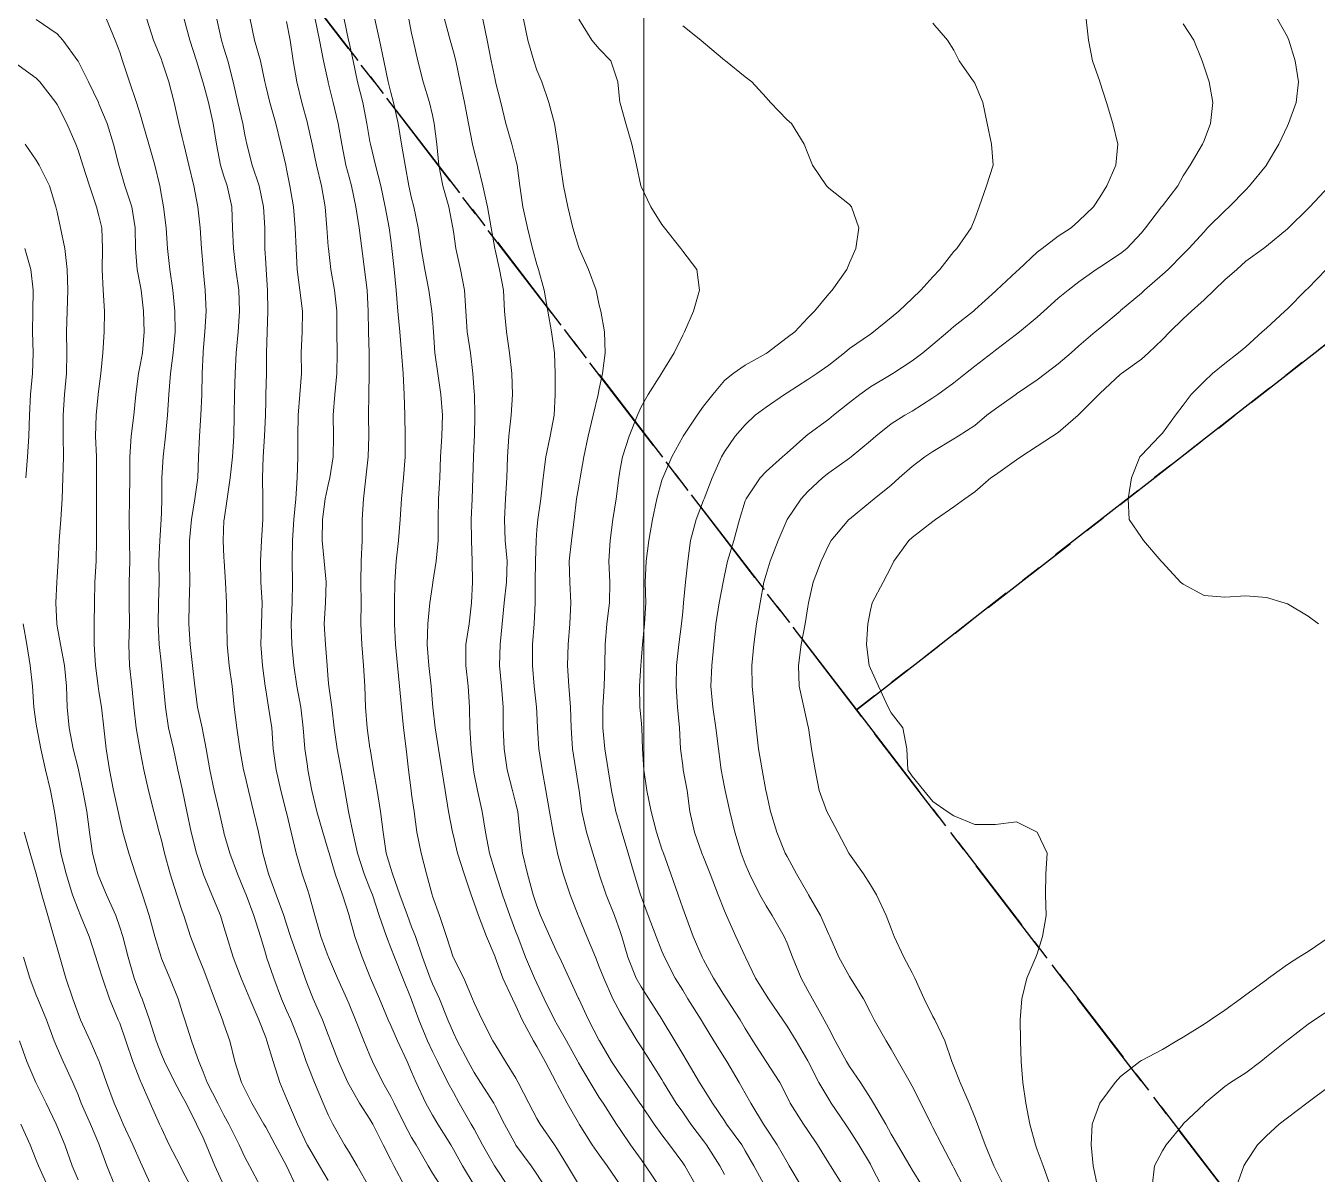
# Model space of a CAD drawing. Header units: centimetres. Extents: x 0 to 642158, y -847 to 649707.
# Drawn here: x 617152 to 617182.96, y 620331.05 to 620358.59 of the extents above; entities that cross this region are included whole.
import ezdxf

# ---------------------------------------------------------------- set-up
doc = ezdxf.new("R2010")
doc.units = ezdxf.units.CM
doc.header["$MEASUREMENT"] = 0
doc.linetypes.add('CENTERX2', pattern=[4, 2.5, -0.5, 0.5, -0.5])
doc.layers.add('MEV_grille', color=254, linetype='Continuous', lineweight=9)
doc.layers.add('WAL_topographie 0.5', color=253, linetype='Continuous', lineweight=20)
doc.layers.add('SPW_parcellaire cadastral', color=7, linetype='CENTERX2', lineweight=25, true_color=0xff0542)

# ---------------------------------------------------------------- blocks, each defined once
blk = doc.blocks.new('*U112')
at = {"layer": 'MEV_grille', "transparency": 33554687}
blk.add_lwpolyline([(0, 1825.476), (0, -1825.476)], dxfattribs=at)
blk = doc.blocks.new('*U113')
at = {"layer": 'MEV_grille', "color": 0, "linetype": 'ByBlock', "lineweight": -2, "transparency": 16777216}
blk.add_blockref('*U112', (1800, 0), dxfattribs=at)

msp = doc.modelspace()

# ---------------------------------------------------------------- linework, layer by layer
at = {"layer": 'SPW_parcellaire cadastral'}
for points in [[(617188.127, 620354.816), (617171.917, 620342.183), (617146.257, 620375.609), (617134.906, 620391.492), (617164.102, 620414.279), (617203.974, 620367.182), (617188.127, 620354.816)], [(617146.257, 620375.609), (617171.917, 620342.183), (617234.747, 620260.301), (617106.707, 620158.882), (617115.103, 620149.589), (617064.759, 620106.478), (617053.863, 620117.239), (616968.009, 620182.814), (616937.386, 620218.037), (616956.282, 620268.99), (616938.408, 620293.768), (616934.252, 620317.224), (616964.517, 620340.941), (617015.701, 620270.757), (617035.118, 620286.317), (617053.068, 620300.715), (617070.714, 620314.879), (617111.129, 620347.351), (617146.257, 620375.609)], [(617171.917, 620342.183), (617188.127, 620354.816), (617257.267, 620270.606), (617248.531, 620260.549), (617234.747, 620260.301), (617171.917, 620342.183)]]:
    msp.add_lwpolyline(points, dxfattribs=at)
at = {"layer": 'WAL_topographie 0.5'}
for points in [[(617152.25, 620358.742), (617152.75, 620358.402), (617152.885, 620358.25), (617153.246, 620357.75), (617153.25, 620357.743), (617153.503, 620357.25), (617153.738, 620356.75), (617153.75, 620356.724), (617153.946, 620356.25), (617154.101, 620355.75), (617154.226, 620355.25), (617154.25, 620355.168), (617154.374, 620354.75), (617154.538, 620354.25), (617154.62, 620353.75), (617154.625, 620353.25), (617154.671, 620352.75), (617154.75, 620352.336), (617154.766, 620352.25), (617154.823, 620351.75), (617154.838, 620351.25), (617154.794, 620350.75), (617154.75, 620350.494), (617154.702, 620350.25), (617154.634, 620349.75), (617154.588, 620349.25), (617154.526, 620348.75), (617154.495, 620348.25), (617154.494, 620347.75), (617154.485, 620347.25), (617154.48, 620346.75), (617154.488, 620346.25), (617154.489, 620345.75), (617154.479, 620345.25), (617154.479, 620344.75), (617154.481, 620344.25), (617154.465, 620343.75), (617154.483, 620343.25), (617154.544, 620342.75), (617154.591, 620342.25), (617154.641, 620341.75), (617154.734, 620341.25), (617154.75, 620341.164), (617154.83, 620340.75), (617154.94, 620340.25), (617155.067, 620339.75), (617155.195, 620339.25), (617155.25, 620339.056), (617155.326, 620338.75), (617155.461, 620338.25), (617155.619, 620337.75), (617155.75, 620337.359), (617155.789, 620337.25), (617155.948, 620336.75), (617156.135, 620336.25), (617156.25, 620335.978), (617156.34, 620335.75), (617156.522, 620335.25), (617156.713, 620334.75), (617156.75, 620334.644), (617156.889, 620334.25), (617157.013, 620333.75), (617157.172, 620333.25), (617157.25, 620333.089), (617157.42, 620332.75), (617157.708, 620332.25), (617157.75, 620332.179), (617157.979, 620331.75), (617158.248, 620331.25), (617158.25, 620331.246), (617158.484, 620330.75)], [(617153.934, 620358.75), (617154.144, 620358.25), (617154.25, 620357.958), (617154.318, 620357.75), (617154.484, 620357.25), (617154.656, 620356.75), (617154.75, 620356.446), (617154.805, 620356.25), (617154.947, 620355.75), (617155.09, 620355.25), (617155.208, 620354.75), (617155.25, 620354.525), (617155.301, 620354.25), (617155.361, 620353.75), (617155.393, 620353.25), (617155.451, 620352.75), (617155.525, 620352.25), (617155.575, 620351.75), (617155.578, 620351.25), (617155.531, 620350.75), (617155.466, 620350.25), (617155.424, 620349.75), (617155.395, 620349.25), (617155.347, 620348.75), (617155.293, 620348.25), (617155.261, 620347.75), (617155.256, 620347.25), (617155.25, 620346.917), (617155.247, 620346.75), (617155.209, 620346.25), (617155.187, 620345.75), (617155.195, 620345.25), (617155.182, 620344.75), (617155.168, 620344.25), (617155.197, 620343.75), (617155.25, 620343.258), (617155.251, 620343.25), (617155.299, 620342.75), (617155.344, 620342.25), (617155.423, 620341.75), (617155.536, 620341.25), (617155.645, 620340.75), (617155.75, 620340.293), (617155.759, 620340.25), (617155.862, 620339.75), (617155.962, 620339.25), (617156.09, 620338.75), (617156.25, 620338.259), (617156.253, 620338.25), (617156.46, 620337.75), (617156.664, 620337.25), (617156.75, 620336.981), (617156.82, 620336.75), (617156.974, 620336.25), (617157.162, 620335.75), (617157.25, 620335.543), (617157.371, 620335.25), (617157.582, 620334.75), (617157.75, 620334.326), (617157.779, 620334.25), (617157.928, 620333.75), (617158.09, 620333.25), (617158.25, 620332.861), (617158.293, 620332.75), (617158.511, 620332.25), (617158.748, 620331.75), (617158.75, 620331.746), (617159.037, 620331.25), (617159.25, 620330.899)], [(617154.899, 620358.75), (617155.062, 620358.25), (617155.25, 620357.782), (617155.263, 620357.75), (617155.43, 620357.25), (617155.558, 620356.75), (617155.668, 620356.25), (617155.75, 620355.912), (617155.786, 620355.75), (617155.908, 620355.25), (617156.028, 620354.75), (617156.126, 620354.25), (617156.176, 620353.75), (617156.212, 620353.25), (617156.25, 620352.788), (617156.253, 620352.75), (617156.298, 620352.25), (617156.324, 620351.75), (617156.294, 620351.25), (617156.25, 620350.783), (617156.247, 620350.75), (617156.227, 620350.25), (617156.218, 620349.75), (617156.194, 620349.25), (617156.16, 620348.75), (617156.14, 620348.25), (617156.122, 620347.75), (617156.055, 620347.25), (617155.974, 620346.75), (617155.927, 620346.25), (617155.925, 620345.75), (617155.933, 620345.25), (617155.917, 620344.75), (617155.907, 620344.25), (617155.937, 620343.75), (617155.996, 620343.25), (617156.053, 620342.75), (617156.116, 620342.25), (617156.223, 620341.75), (617156.25, 620341.623), (617156.326, 620341.25), (617156.409, 620340.75), (617156.517, 620340.25), (617156.633, 620339.75), (617156.746, 620339.25), (617156.75, 620339.236), (617156.893, 620338.75), (617157.073, 620338.25), (617157.25, 620337.823), (617157.278, 620337.75), (617157.466, 620337.25), (617157.625, 620336.75), (617157.75, 620336.328), (617157.773, 620336.25), (617157.942, 620335.75), (617158.13, 620335.25), (617158.25, 620334.975), (617158.351, 620334.75), (617158.55, 620334.25), (617158.721, 620333.75), (617158.75, 620333.672), (617158.918, 620333.25), (617159.126, 620332.75), (617159.25, 620332.468), (617159.359, 620332.25), (617159.643, 620331.75), (617159.75, 620331.573), (617159.94, 620331.25), (617160.227, 620330.75)], [(617155.796, 620358.75), (617155.935, 620358.25), (617156.093, 620357.75), (617156.242, 620357.25), (617156.25, 620357.224), (617156.376, 620356.75), (617156.491, 620356.25), (617156.568, 620355.75), (617156.666, 620355.25), (617156.75, 620354.985), (617156.83, 620354.75), (617156.939, 620354.25), (617156.955, 620353.75), (617156.979, 620353.25), (617157.037, 620352.75), (617157.103, 620352.25), (617157.126, 620351.75), (617157.091, 620351.25), (617157.044, 620350.75), (617157.017, 620350.25), (617157.003, 620349.75), (617156.998, 620349.25), (617156.99, 620348.75), (617156.952, 620348.25), (617156.895, 620347.75), (617156.826, 620347.25), (617156.751, 620346.75), (617156.75, 620346.726), (617156.729, 620346.25), (617156.75, 620345.85), (617156.755, 620345.75), (617156.788, 620345.25), (617156.812, 620344.75), (617156.82, 620344.25), (617156.827, 620343.75), (617156.878, 620343.25), (617156.943, 620342.75), (617156.995, 620342.25), (617157.061, 620341.75), (617157.131, 620341.25), (617157.221, 620340.75), (617157.25, 620340.625), (617157.334, 620340.25), (617157.457, 620339.75), (617157.576, 620339.25), (617157.68, 620338.75), (617157.75, 620338.485), (617157.814, 620338.25), (617158.004, 620337.75), (617158.182, 620337.25), (617158.25, 620337.041), (617158.344, 620336.75), (617158.521, 620336.25), (617158.694, 620335.75), (617158.75, 620335.598), (617158.889, 620335.25), (617159.115, 620334.75), (617159.25, 620334.387), (617159.301, 620334.25), (617159.493, 620333.75), (617159.721, 620333.25), (617159.75, 620333.192), (617159.999, 620332.75), (617160.25, 620332.365), (617160.317, 620332.25), (617160.563, 620331.75), (617160.75, 620331.391), (617160.822, 620331.25), (617161.089, 620330.75)], [(617156.576, 620358.75), (617156.694, 620358.25), (617156.75, 620358.054), (617156.843, 620357.75), (617156.968, 620357.25), (617157.084, 620356.75), (617157.202, 620356.25), (617157.25, 620355.98), (617157.297, 620355.75), (617157.426, 620355.25), (617157.591, 620354.75), (617157.698, 620354.25), (617157.727, 620353.75), (617157.729, 620353.25), (617157.75, 620352.895), (617157.758, 620352.75), (617157.794, 620352.25), (617157.802, 620351.75), (617157.785, 620351.25), (617157.773, 620350.75), (617157.766, 620350.25), (617157.754, 620349.75), (617157.75, 620349.596), (617157.742, 620349.25), (617157.723, 620348.75), (617157.693, 620348.25), (617157.672, 620347.75), (617157.678, 620347.25), (617157.681, 620346.75), (617157.647, 620346.25), (617157.622, 620345.75), (617157.636, 620345.25), (617157.662, 620344.75), (617157.647, 620344.25), (617157.63, 620343.75), (617157.672, 620343.25), (617157.737, 620342.75), (617157.75, 620342.669), (617157.82, 620342.25), (617157.894, 620341.75), (617157.932, 620341.25), (617158.001, 620340.75), (617158.113, 620340.25), (617158.244, 620339.75), (617158.25, 620339.726), (617158.364, 620339.25), (617158.483, 620338.75), (617158.628, 620338.25), (617158.75, 620337.876), (617158.789, 620337.75), (617158.93, 620337.25), (617159.074, 620336.75), (617159.25, 620336.268), (617159.257, 620336.25), (617159.474, 620335.75), (617159.696, 620335.25), (617159.75, 620335.123), (617159.903, 620334.75), (617160.103, 620334.25), (617160.25, 620333.897), (617160.315, 620333.75), (617160.559, 620333.25), (617160.75, 620332.91), (617160.828, 620332.75), (617161.082, 620332.25), (617161.25, 620331.929), (617161.356, 620331.75), (617161.642, 620331.25), (617161.75, 620331.074), (617161.956, 620330.75)], [(617157.379, 620358.75), (617157.485, 620358.25), (617157.622, 620357.75), (617157.726, 620357.25), (617157.75, 620357.151), (617157.848, 620356.75), (617157.994, 620356.25), (617158.116, 620355.75), (617158.23, 620355.25), (617158.25, 620355.155), (617158.332, 620354.75), (617158.413, 620354.25), (617158.458, 620353.75), (617158.477, 620353.25), (617158.504, 620352.75), (617158.569, 620352.25), (617158.632, 620351.75), (617158.622, 620351.25), (617158.602, 620350.75), (617158.605, 620350.25), (617158.569, 620349.75), (617158.526, 620349.25), (617158.52, 620348.75), (617158.522, 620348.25), (617158.507, 620347.75), (617158.474, 620347.25), (617158.428, 620346.75), (617158.393, 620346.25), (617158.383, 620345.75), (617158.394, 620345.25), (617158.388, 620344.75), (617158.362, 620344.25), (617158.374, 620343.75), (617158.426, 620343.25), (617158.495, 620342.75), (617158.589, 620342.25), (617158.647, 620341.75), (617158.688, 620341.25), (617158.75, 620340.833), (617158.763, 620340.75), (617158.859, 620340.25), (617158.977, 620339.75), (617159.118, 620339.25), (617159.25, 620338.817), (617159.269, 620338.75), (617159.416, 620338.25), (617159.592, 620337.75), (617159.749, 620337.25), (617159.75, 620337.246), (617159.89, 620336.75), (617160.067, 620336.25), (617160.25, 620335.786), (617160.264, 620335.75), (617160.479, 620335.25), (617160.69, 620334.75), (617160.75, 620334.617), (617160.907, 620334.25), (617161.139, 620333.75), (617161.25, 620333.505), (617161.362, 620333.25), (617161.592, 620332.75), (617161.75, 620332.467), (617161.877, 620332.25), (617162.186, 620331.75), (617162.25, 620331.64), (617162.466, 620331.25), (617162.75, 620330.788)], [(617158.934, 620358.75), (617159.042, 620358.25), (617159.138, 620357.75), (617159.245, 620357.25), (617159.25, 620357.231), (617159.365, 620356.75), (617159.485, 620356.25), (617159.572, 620355.75), (617159.675, 620355.25), (617159.75, 620354.961), (617159.806, 620354.75), (617159.91, 620354.25), (617159.989, 620353.75), (617160.054, 620353.25), (617160.121, 620352.75), (617160.181, 620352.25), (617160.207, 620351.75), (617160.219, 620351.25), (617160.228, 620350.75), (617160.231, 620350.25), (617160.22, 620349.75), (617160.213, 620349.25), (617160.226, 620348.75), (617160.207, 620348.25), (617160.153, 620347.75), (617160.096, 620347.25), (617160.066, 620346.75), (617160.061, 620346.25), (617160.042, 620345.75), (617160.032, 620345.25), (617160.036, 620344.75), (617160.035, 620344.25), (617160.054, 620343.75), (617160.093, 620343.25), (617160.127, 620342.75), (617160.147, 620342.25), (617160.181, 620341.75), (617160.25, 620341.265), (617160.252, 620341.25), (617160.338, 620340.75), (617160.421, 620340.25), (617160.505, 620339.75), (617160.564, 620339.25), (617160.642, 620338.75), (617160.75, 620338.381), (617160.792, 620338.25), (617160.968, 620337.75), (617161.147, 620337.25), (617161.25, 620336.982), (617161.343, 620336.75), (617161.512, 620336.25), (617161.696, 620335.75), (617161.75, 620335.613), (617161.914, 620335.25), (617162.114, 620334.75), (617162.25, 620334.44), (617162.342, 620334.25), (617162.606, 620333.75), (617162.75, 620333.491), (617162.902, 620333.25), (617163.217, 620332.75), (617163.25, 620332.689), (617163.473, 620332.25), (617163.746, 620331.75), (617163.75, 620331.744), (617164.112, 620331.25), (617164.25, 620331.049), (617164.44, 620330.75)], [(617159.629, 620358.75), (617159.737, 620358.25), (617159.75, 620358.19), (617159.848, 620357.75), (617159.953, 620357.25), (617160.078, 620356.75), (617160.179, 620356.25), (617160.25, 620355.821), (617160.262, 620355.75), (617160.386, 620355.25), (617160.51, 620354.75), (617160.617, 620354.25), (617160.712, 620353.75), (617160.75, 620353.461), (617160.777, 620353.25), (617160.833, 620352.75), (617160.88, 620352.25), (617160.922, 620351.75), (617160.969, 620351.25), (617161.006, 620350.75), (617161.045, 620350.25), (617161.072, 620349.75), (617161.084, 620349.25), (617161.096, 620348.75), (617161.094, 620348.25), (617161.055, 620347.75), (617161.005, 620347.25), (617160.978, 620346.75), (617160.937, 620346.25), (617160.88, 620345.75), (617160.847, 620345.25), (617160.835, 620344.75), (617160.835, 620344.25), (617160.862, 620343.75), (617160.911, 620343.25), (617160.958, 620342.75), (617161.003, 620342.25), (617161.056, 620341.75), (617161.117, 620341.25), (617161.171, 620340.75), (617161.237, 620340.25), (617161.25, 620340.16), (617161.308, 620339.75), (617161.371, 620339.25), (617161.476, 620338.75), (617161.608, 620338.25), (617161.739, 620337.75), (617161.75, 620337.717), (617161.921, 620337.25), (617162.087, 620336.75), (617162.245, 620336.25), (617162.25, 620336.238), (617162.501, 620335.75), (617162.712, 620335.25), (617162.75, 620335.155), (617162.938, 620334.75), (617163.2, 620334.25), (617163.25, 620334.16), (617163.5, 620333.75), (617163.75, 620333.348), (617163.805, 620333.25), (617164.056, 620332.75), (617164.25, 620332.382), (617164.329, 620332.25), (617164.679, 620331.75), (617164.75, 620331.64), (617164.989, 620331.25), (617165.25, 620330.812)], [(617160.367, 620358.75), (617160.48, 620358.25), (617160.58, 620357.75), (617160.684, 620357.25), (617160.75, 620356.991), (617160.817, 620356.75), (617160.923, 620356.25), (617161.009, 620355.75), (617161.098, 620355.25), (617161.184, 620354.75), (617161.25, 620354.457), (617161.304, 620354.25), (617161.41, 620353.75), (617161.481, 620353.25), (617161.568, 620352.75), (617161.663, 620352.25), (617161.736, 620351.75), (617161.75, 620351.574), (617161.773, 620351.25), (617161.808, 620350.75), (617161.876, 620350.25), (617161.953, 620349.75), (617161.99, 620349.25), (617161.973, 620348.75), (617161.945, 620348.25), (617161.923, 620347.75), (617161.895, 620347.25), (617161.887, 620346.75), (617161.885, 620346.25), (617161.84, 620345.75), (617161.761, 620345.25), (617161.75, 620345.175), (617161.689, 620344.75), (617161.64, 620344.25), (617161.623, 620343.75), (617161.658, 620343.25), (617161.715, 620342.75), (617161.75, 620342.339), (617161.759, 620342.25), (617161.814, 620341.75), (617161.893, 620341.25), (617161.977, 620340.75), (617162.052, 620340.25), (617162.134, 620339.75), (617162.229, 620339.25), (617162.25, 620339.165), (617162.348, 620338.75), (617162.508, 620338.25), (617162.68, 620337.75), (617162.75, 620337.552), (617162.849, 620337.25), (617163.046, 620336.75), (617163.25, 620336.259), (617163.253, 620336.25), (617163.437, 620335.75), (617163.67, 620335.25), (617163.75, 620335.088), (617163.897, 620334.75), (617164.169, 620334.25), (617164.25, 620334.112), (617164.448, 620333.75), (617164.717, 620333.25), (617164.75, 620333.187), (617164.977, 620332.75), (617165.25, 620332.277), (617165.265, 620332.25), (617165.581, 620331.75), (617165.75, 620331.511), (617165.94, 620331.25), (617166.25, 620330.795)], [(617161.183, 620358.75), (617161.25, 620358.417), (617161.285, 620358.25), (617161.397, 620357.75), (617161.528, 620357.25), (617161.681, 620356.75), (617161.75, 620356.451), (617161.792, 620356.25), (617161.853, 620355.75), (617161.901, 620355.25), (617162.001, 620354.75), (617162.142, 620354.25), (617162.237, 620353.75), (617162.25, 620353.656), (617162.31, 620353.25), (617162.421, 620352.75), (617162.519, 620352.25), (617162.546, 620351.75), (617162.581, 620351.25), (617162.657, 620350.75), (617162.719, 620350.25), (617162.75, 620349.811), (617162.754, 620349.75), (617162.768, 620349.25), (617162.756, 620348.75), (617162.75, 620348.643), (617162.729, 620348.25), (617162.714, 620347.75), (617162.699, 620347.25), (617162.677, 620346.75), (617162.681, 620346.25), (617162.703, 620345.75), (617162.707, 620345.25), (617162.685, 620344.75), (617162.628, 620344.25), (617162.552, 620343.75), (617162.548, 620343.25), (617162.605, 620342.75), (617162.638, 620342.25), (617162.648, 620341.75), (617162.673, 620341.25), (617162.73, 620340.75), (617162.75, 620340.644), (617162.831, 620340.25), (617162.94, 620339.75), (617163.022, 620339.25), (617163.12, 620338.75), (617163.25, 620338.303), (617163.266, 620338.25), (617163.432, 620337.75), (617163.606, 620337.25), (617163.75, 620336.859), (617163.792, 620336.75), (617163.981, 620336.25), (617164.195, 620335.75), (617164.25, 620335.626), (617164.429, 620335.25), (617164.677, 620334.75), (617164.75, 620334.621), (617164.959, 620334.25), (617165.234, 620333.75), (617165.25, 620333.722), (617165.529, 620333.25), (617165.75, 620332.885), (617165.842, 620332.75), (617166.162, 620332.25), (617166.25, 620332.119), (617166.501, 620331.75), (617166.75, 620331.4), (617166.86, 620331.25), (617167.189, 620330.75)], [(617162.04, 620358.75), (617162.173, 620358.25), (617162.25, 620357.971), (617162.307, 620357.75), (617162.413, 620357.25), (617162.515, 620356.75), (617162.61, 620356.25), (617162.709, 620355.75), (617162.75, 620355.582), (617162.834, 620355.25), (617162.957, 620354.75), (617163.065, 620354.25), (617163.159, 620353.75), (617163.243, 620353.25), (617163.25, 620353.218), (617163.354, 620352.75), (617163.452, 620352.25), (617163.479, 620351.75), (617163.525, 620351.25), (617163.599, 620350.75), (617163.651, 620350.25), (617163.671, 620349.75), (617163.64, 620349.25), (617163.579, 620348.75), (617163.545, 620348.25), (617163.529, 620347.75), (617163.503, 620347.25), (617163.475, 620346.75), (617163.494, 620346.25), (617163.54, 620345.75), (617163.524, 620345.25), (617163.465, 620344.75), (617163.417, 620344.25), (617163.373, 620343.75), (617163.36, 620343.25), (617163.408, 620342.75), (617163.442, 620342.25), (617163.444, 620341.75), (617163.47, 620341.25), (617163.541, 620340.75), (617163.67, 620340.25), (617163.75, 620339.933), (617163.792, 620339.75), (617163.84, 620339.25), (617163.906, 620338.75), (617164.028, 620338.25), (617164.167, 620337.75), (617164.25, 620337.486), (617164.338, 620337.25), (617164.562, 620336.75), (617164.75, 620336.342), (617164.792, 620336.25), (617165.03, 620335.75), (617165.25, 620335.262), (617165.255, 620335.25), (617165.494, 620334.75), (617165.75, 620334.256), (617165.753, 620334.25), (617166.041, 620333.75), (617166.25, 620333.438), (617166.383, 620333.25), (617166.724, 620332.75), (617166.75, 620332.711), (617167.062, 620332.25), (617167.25, 620331.995), (617167.435, 620331.75), (617167.75, 620331.319), (617167.797, 620331.25), (617168.083, 620330.75)], [(617162.956, 620358.75), (617163.057, 620358.25), (617163.153, 620357.75), (617163.25, 620357.302), (617163.264, 620357.25), (617163.387, 620356.75), (617163.51, 620356.25), (617163.655, 620355.75), (617163.75, 620355.37), (617163.781, 620355.25), (617163.843, 620354.75), (617163.916, 620354.25), (617164.028, 620353.75), (617164.144, 620353.25), (617164.25, 620352.87), (617164.288, 620352.75), (617164.424, 620352.25), (617164.513, 620351.75), (617164.605, 620351.25), (617164.673, 620350.75), (617164.688, 620350.25), (617164.694, 620349.75), (617164.67, 620349.25), (617164.575, 620348.75), (617164.471, 620348.25), (617164.406, 620347.75), (617164.344, 620347.25), (617164.272, 620346.75), (617164.25, 620346.5), (617164.232, 620346.25), (617164.222, 620345.75), (617164.214, 620345.25), (617164.21, 620344.75), (617164.186, 620344.25), (617164.15, 620343.75), (617164.145, 620343.25), (617164.188, 620342.75), (617164.243, 620342.25), (617164.25, 620342.11), (617164.269, 620341.75), (617164.302, 620341.25), (617164.376, 620340.75), (617164.465, 620340.25), (617164.554, 620339.75), (617164.646, 620339.25), (617164.747, 620338.75), (617164.75, 620338.738), (617164.885, 620338.25), (617165.048, 620337.75), (617165.244, 620337.25), (617165.25, 620337.238), (617165.454, 620336.75), (617165.655, 620336.25), (617165.75, 620336.024), (617165.857, 620335.75), (617166.077, 620335.25), (617166.25, 620334.923), (617166.352, 620334.75), (617166.654, 620334.25), (617166.75, 620334.103), (617166.98, 620333.75), (617167.25, 620333.322), (617167.292, 620333.25), (617167.594, 620332.75), (617167.75, 620332.532), (617167.948, 620332.25), (617168.25, 620331.847), (617168.322, 620331.75), (617168.639, 620331.25), (617168.75, 620331.04)], [(617163.931, 620358.75), (617164.033, 620358.25), (617164.178, 620357.75), (617164.25, 620357.532), (617164.372, 620357.25), (617164.542, 620356.75), (617164.673, 620356.25), (617164.75, 620355.791), (617164.757, 620355.75), (617164.818, 620355.25), (617164.894, 620354.75), (617164.995, 620354.25), (617165.115, 620353.75), (617165.25, 620353.3), (617165.269, 620353.25), (617165.493, 620352.75), (617165.672, 620352.25), (617165.75, 620351.893), (617165.784, 620351.75), (617165.873, 620351.25), (617165.89, 620350.75), (617165.829, 620350.25), (617165.75, 620349.885), (617165.723, 620349.75), (617165.602, 620349.25), (617165.481, 620348.75), (617165.381, 620348.25), (617165.293, 620347.75), (617165.25, 620347.51), (617165.206, 620347.25), (617165.148, 620346.75), (617165.081, 620346.25), (617165.027, 620345.75), (617165.041, 620345.25), (617165.066, 620344.75), (617165.04, 620344.25), (617164.999, 620343.75), (617164.988, 620343.25), (617165.018, 620342.75), (617165.055, 620342.25), (617165.074, 620341.75), (617165.106, 620341.25), (617165.186, 620340.75), (617165.25, 620340.34), (617165.263, 620340.25), (617165.331, 620339.75), (617165.441, 620339.25), (617165.597, 620338.75), (617165.749, 620338.25), (617165.75, 620338.247), (617165.911, 620337.75), (617166.117, 620337.25), (617166.25, 620336.87), (617166.289, 620336.75), (617166.435, 620336.25), (617166.634, 620335.75), (617166.75, 620335.54), (617166.936, 620335.25), (617167.25, 620334.765), (617167.259, 620334.75), (617167.557, 620334.25), (617167.75, 620333.923), (617167.855, 620333.75), (617168.152, 620333.25), (617168.25, 620333.093), (617168.464, 620332.75), (617168.75, 620332.328), (617168.803, 620332.25), (617169.169, 620331.75), (617169.25, 620331.612), (617169.456, 620331.25), (617169.729, 620330.75)], [(617165.256, 620358.75), (617165.567, 620358.25), (617165.75, 620358.036), (617166.025, 620357.75), (617166.197, 620357.25), (617166.245, 620356.75), (617166.25, 620356.733), (617166.386, 620356.25), (617166.533, 620355.75), (617166.642, 620355.25), (617166.747, 620354.75), (617166.75, 620354.74), (617166.982, 620354.25), (617167.25, 620353.829), (617167.309, 620353.75), (617167.703, 620353.25), (617167.75, 620353.188), (617168.087, 620352.75), (617168.151, 620352.25), (617168.008, 620351.75), (617167.791, 620351.25), (617167.75, 620351.174), (617167.544, 620350.75), (617167.25, 620350.269), (617167.239, 620350.25), (617166.923, 620349.75), (617166.75, 620349.453), (617166.664, 620349.25), (617166.469, 620348.75), (617166.303, 620348.25), (617166.25, 620347.955), (617166.219, 620347.75), (617166.157, 620347.25), (617166.077, 620346.75), (617166.006, 620346.25), (617165.979, 620345.75), (617166.003, 620345.25), (617165.991, 620344.75), (617165.926, 620344.25), (617165.886, 620343.75), (617165.884, 620343.25), (617165.866, 620342.75), (617165.834, 620342.25), (617165.833, 620341.75), (617165.882, 620341.25), (617165.96, 620340.75), (617166.044, 620340.25), (617166.148, 620339.75), (617166.25, 620339.397), (617166.292, 620339.25), (617166.442, 620338.75), (617166.583, 620338.25), (617166.735, 620337.75), (617166.75, 620337.71), (617166.925, 620337.25), (617167.116, 620336.75), (617167.25, 620336.396), (617167.311, 620336.25), (617167.568, 620335.75), (617167.75, 620335.458), (617167.873, 620335.25), (617168.189, 620334.75), (617168.25, 620334.651), (617168.499, 620334.25), (617168.75, 620333.842), (617168.804, 620333.75), (617169.104, 620333.25), (617169.25, 620332.991), (617169.383, 620332.75), (617169.688, 620332.25), (617169.75, 620332.154), (617170.011, 620331.75), (617170.25, 620331.335), (617170.301, 620331.25), (617170.599, 620330.75)], [(617177.425, 620358.75), (617177.48, 620358.25), (617177.573, 620357.75), (617177.75, 620357.26), (617177.753, 620357.25), (617177.907, 620356.75), (617178.061, 620356.25), (617178.183, 620355.75), (617178.132, 620355.25), (617177.922, 620354.75), (617177.75, 620354.48), (617177.601, 620354.25), (617177.25, 620353.918), (617177.063, 620353.75), (617176.75, 620353.544), (617176.367, 620353.25), (617176.25, 620353.159), (617175.807, 620352.75), (617175.75, 620352.698), (617175.273, 620352.25), (617175.25, 620352.229), (617174.75, 620351.778), (617174.72, 620351.75), (617174.25, 620351.379), (617174.104, 620351.25), (617173.75, 620350.945), (617173.508, 620350.75), (617173.25, 620350.557), (617172.785, 620350.25), (617172.75, 620350.228), (617172.25, 620349.932), (617171.994, 620349.75), (617171.75, 620349.561), (617171.366, 620349.25), (617171.25, 620349.155), (617170.75, 620348.791), (617170.698, 620348.75), (617170.25, 620348.353), (617170.14, 620348.25), (617169.75, 620347.903), (617169.606, 620347.75), (617169.269, 620347.25), (617169.25, 620347.198), (617169.108, 620346.75), (617168.974, 620346.25), (617168.827, 620345.75), (617168.75, 620345.411), (617168.717, 620345.25), (617168.627, 620344.75), (617168.544, 620344.25), (617168.494, 620343.75), (617168.451, 620343.25), (617168.423, 620342.75), (617168.469, 620342.25), (617168.545, 620341.75), (617168.604, 620341.25), (617168.674, 620340.75), (617168.75, 620340.332), (617168.766, 620340.25), (617168.876, 620339.75), (617168.998, 620339.25), (617169.15, 620338.75), (617169.25, 620338.492), (617169.354, 620338.25), (617169.599, 620337.75), (617169.75, 620337.486), (617169.896, 620337.25), (617170.182, 620336.75), (617170.25, 620336.589), (617170.384, 620336.25), (617170.589, 620335.75), (617170.75, 620335.453), (617170.859, 620335.25), (617171.141, 620334.75), (617171.25, 620334.543), (617171.408, 620334.25), (617171.676, 620333.75), (617171.75, 620333.629), (617172.011, 620333.25), (617172.25, 620332.874), (617172.327, 620332.75), (617172.616, 620332.25), (617172.75, 620332.011), (617172.899, 620331.75), (617173.195, 620331.25), (617173.25, 620331.154), (617173.501, 620330.75)], [(617182.011, 620358.75), (617182.25, 620358.325), (617182.281, 620358.25), (617182.438, 620357.75), (617182.518, 620357.25), (617182.462, 620356.75), (617182.275, 620356.25), (617182.25, 620356.191), (617182.045, 620355.75), (617181.75, 620355.254), (617181.748, 620355.25), (617181.341, 620354.75), (617181.25, 620354.66), (617180.85, 620354.25), (617180.75, 620354.158), (617180.336, 620353.75), (617180.25, 620353.651), (617179.884, 620353.25), (617179.75, 620353.117), (617179.387, 620352.75), (617179.25, 620352.631), (617178.826, 620352.25), (617178.75, 620352.182), (617178.25, 620351.761), (617178.237, 620351.75), (617177.75, 620351.34), (617177.641, 620351.25), (617177.25, 620350.915), (617177.066, 620350.75), (617176.75, 620350.482), (617176.45, 620350.25), (617176.25, 620350.099), (617175.75, 620349.761), (617175.735, 620349.75), (617175.25, 620349.409), (617175.044, 620349.25), (617174.75, 620349.009), (617174.355, 620348.75), (617174.25, 620348.687), (617173.75, 620348.38), (617173.557, 620348.25), (617173.25, 620348.018), (617172.942, 620347.75), (617172.75, 620347.575), (617172.342, 620347.25), (617172.25, 620347.176), (617171.75, 620346.762), (617171.736, 620346.75), (617171.31, 620346.25), (617171.25, 620346.147), (617171.069, 620345.75), (617170.881, 620345.25), (617170.766, 620344.75), (617170.75, 620344.653), (617170.684, 620344.25), (617170.591, 620343.75), (617170.526, 620343.25), (617170.538, 620342.75), (617170.652, 620342.25), (617170.75, 620341.812), (617170.766, 620341.75), (617170.841, 620341.25), (617170.925, 620340.75), (617171.023, 620340.25), (617171.207, 620339.75), (617171.25, 620339.659), (617171.47, 620339.25), (617171.736, 620338.75), (617171.75, 620338.727), (617172.086, 620338.25), (617172.25, 620337.985), (617172.396, 620337.75), (617172.631, 620337.25), (617172.75, 620336.939), (617172.821, 620336.75), (617173.051, 620336.25), (617173.25, 620335.879), (617173.312, 620335.75), (617173.542, 620335.25), (617173.75, 620334.833), (617173.794, 620334.75), (617174.036, 620334.25), (617174.204, 620333.75), (617174.25, 620333.631), (617174.4, 620333.25), (617174.617, 620332.75), (617174.75, 620332.415), (617174.816, 620332.25), (617175.005, 620331.75), (617175.209, 620331.25), (617175.25, 620331.169), (617175.458, 620330.75)], [(617158.25, 620358.693), (617158.335, 620358.25), (617158.405, 620357.75), (617158.493, 620357.25), (617158.615, 620356.75), (617158.75, 620356.257), (617158.752, 620356.25), (617158.866, 620355.75), (617158.97, 620355.25), (617159.088, 620354.75), (617159.173, 620354.25), (617159.216, 620353.75), (617159.25, 620353.301), (617159.254, 620353.25), (617159.313, 620352.75), (617159.399, 620352.25), (617159.453, 620351.75), (617159.457, 620351.25), (617159.463, 620350.75), (617159.456, 620350.25), (617159.407, 620349.75), (617159.37, 620349.25), (617159.372, 620348.75), (617159.366, 620348.25), (617159.291, 620347.75), (617159.25, 620347.586), (617159.179, 620347.25), (617159.109, 620346.75), (617159.102, 620346.25), (617159.153, 620345.75), (617159.202, 620345.25), (617159.185, 620344.75), (617159.155, 620344.25), (617159.185, 620343.75), (617159.222, 620343.25), (617159.25, 620342.909), (617159.264, 620342.75), (617159.335, 620342.25), (617159.392, 620341.75), (617159.464, 620341.25), (617159.558, 620340.75), (617159.644, 620340.25), (617159.732, 620339.75), (617159.75, 620339.671), (617159.84, 620339.25), (617159.953, 620338.75), (617160.11, 620338.25), (617160.25, 620337.899), (617160.308, 620337.75), (617160.473, 620337.25), (617160.645, 620336.75), (617160.75, 620336.48), (617160.836, 620336.25), (617161.035, 620335.75), (617161.242, 620335.25), (617161.25, 620335.229), (617161.423, 620334.75), (617161.629, 620334.25), (617161.75, 620333.993), (617161.868, 620333.75), (617162.121, 620333.25), (617162.25, 620333.004), (617162.391, 620332.75), (617162.679, 620332.25), (617162.75, 620332.124), (617162.949, 620331.75), (617163.234, 620331.25), (617163.25, 620331.224), (617163.565, 620330.75)], [(617167.75, 620358.595), (617168.182, 620358.25), (617168.25, 620358.194), (617168.75, 620357.771), (617168.777, 620357.75), (617169.25, 620357.371), (617169.403, 620357.25), (617169.75, 620356.871), (617169.851, 620356.75), (617170.25, 620356.336), (617170.357, 620356.25), (617170.661, 620355.75), (617170.75, 620355.526), (617170.862, 620355.25), (617171.198, 620354.75), (617171.25, 620354.694), (617171.75, 620354.306), (617171.794, 620354.25), (617171.976, 620353.75), (617171.897, 620353.25), (617171.75, 620352.905), (617171.684, 620352.75), (617171.333, 620352.25), (617171.25, 620352.163), (617170.913, 620351.75), (617170.75, 620351.584), (617170.434, 620351.25), (617170.25, 620351.117), (617169.776, 620350.75), (617169.75, 620350.734), (617169.25, 620350.454), (617168.963, 620350.25), (617168.75, 620350.083), (617168.469, 620349.75), (617168.25, 620349.467), (617168.092, 620349.25), (617167.759, 620348.75), (617167.75, 620348.732), (617167.487, 620348.25), (617167.269, 620347.75), (617167.25, 620347.693), (617167.132, 620347.25), (617167.025, 620346.75), (617166.937, 620346.25), (617166.874, 620345.75), (617166.853, 620345.25), (617166.864, 620344.75), (617166.836, 620344.25), (617166.783, 620343.75), (617166.75, 620343.342), (617166.743, 620343.25), (617166.711, 620342.75), (617166.722, 620342.25), (617166.75, 620341.937), (617166.767, 620341.75), (617166.786, 620341.25), (617166.819, 620340.75), (617166.892, 620340.25), (617166.993, 620339.75), (617167.119, 620339.25), (617167.25, 620338.846), (617167.285, 620338.75), (617167.468, 620338.25), (617167.638, 620337.75), (617167.75, 620337.432), (617167.813, 620337.25), (617168.001, 620336.75), (617168.217, 620336.25), (617168.25, 620336.187), (617168.485, 620335.75), (617168.75, 620335.327), (617168.8, 620335.25), (617169.13, 620334.75), (617169.25, 620334.542), (617169.432, 620334.25), (617169.75, 620333.752), (617169.751, 620333.75), (617170.075, 620333.25), (617170.25, 620332.905), (617170.327, 620332.75), (617170.644, 620332.25), (617170.75, 620332.092), (617170.983, 620331.75), (617171.25, 620331.314), (617171.29, 620331.25), (617171.604, 620330.75)], [(617173.75, 620358.659), (617174.102, 620358.25), (617174.25, 620358.006), (617174.382, 620357.75), (617174.731, 620357.25), (617174.75, 620357.216), (617174.947, 620356.75), (617175.052, 620356.25), (617175.152, 620355.75), (617175.192, 620355.25), (617175.037, 620354.75), (617174.861, 620354.25), (617174.75, 620353.962), (617174.667, 620353.75), (617174.32, 620353.25), (617174.25, 620353.176), (617173.912, 620352.75), (617173.75, 620352.572), (617173.461, 620352.25), (617173.25, 620352.051), (617172.932, 620351.75), (617172.75, 620351.594), (617172.323, 620351.25), (617172.25, 620351.199), (617171.75, 620350.85), (617171.627, 620350.75), (617171.25, 620350.45), (617170.962, 620350.25), (617170.75, 620350.106), (617170.25, 620349.791), (617170.187, 620349.75), (617169.75, 620349.446), (617169.49, 620349.25), (617169.25, 620349.025), (617169.011, 620348.75), (617168.75, 620348.377), (617168.68, 620348.25), (617168.455, 620347.75), (617168.263, 620347.25), (617168.25, 620347.214), (617168.069, 620346.75), (617167.937, 620346.25), (617167.871, 620345.75), (617167.816, 620345.25), (617167.77, 620344.75), (617167.75, 620344.534), (617167.722, 620344.25), (617167.653, 620343.75), (617167.604, 620343.25), (617167.593, 620342.75), (617167.627, 620342.25), (617167.67, 620341.75), (617167.696, 620341.25), (617167.75, 620340.853), (617167.764, 620340.75), (617167.853, 620340.25), (617167.92, 620339.75), (617168.029, 620339.25), (617168.211, 620338.75), (617168.25, 620338.655), (617168.408, 620338.25), (617168.603, 620337.75), (617168.75, 620337.362), (617168.799, 620337.25), (617169.025, 620336.75), (617169.25, 620336.266), (617169.257, 620336.25), (617169.498, 620335.75), (617169.75, 620335.341), (617169.806, 620335.25), (617170.148, 620334.75), (617170.25, 620334.599), (617170.467, 620334.25), (617170.75, 620333.769), (617170.76, 620333.75), (617171.011, 620333.25), (617171.25, 620332.846), (617171.313, 620332.75), (617171.65, 620332.25), (617171.75, 620332.103), (617171.976, 620331.75), (617172.25, 620331.289), (617172.272, 620331.25), (617172.521, 620330.75)], [(617179.75, 620358.643), (617180.003, 620358.25), (617180.206, 620357.75), (617180.25, 620357.607), (617180.369, 620357.25), (617180.459, 620356.75), (617180.408, 620356.25), (617180.25, 620355.841), (617180.216, 620355.75), (617179.917, 620355.25), (617179.75, 620354.991), (617179.618, 620354.75), (617179.25, 620354.274), (617179.232, 620354.25), (617178.843, 620353.75), (617178.75, 620353.628), (617178.395, 620353.25), (617178.25, 620353.13), (617177.75, 620352.807), (617177.666, 620352.75), (617177.25, 620352.45), (617176.99, 620352.25), (617176.75, 620352.057), (617176.412, 620351.75), (617176.25, 620351.601), (617175.821, 620351.25), (617175.75, 620351.195), (617175.25, 620350.81), (617175.17, 620350.75), (617174.75, 620350.427), (617174.534, 620350.25), (617174.25, 620350.028), (617173.869, 620349.75), (617173.75, 620349.67), (617173.25, 620349.353), (617173.072, 620349.25), (617172.75, 620349.044), (617172.377, 620348.75), (617172.25, 620348.638), (617171.791, 620348.25), (617171.75, 620348.219), (617171.25, 620347.872), (617171.102, 620347.75), (617170.75, 620347.419), (617170.592, 620347.25), (617170.252, 620346.75), (617170.25, 620346.747), (617170.038, 620346.25), (617169.85, 620345.75), (617169.75, 620345.433), (617169.697, 620345.25), (617169.603, 620344.75), (617169.52, 620344.25), (617169.451, 620343.75), (617169.41, 620343.25), (617169.411, 620342.75), (617169.461, 620342.25), (617169.508, 620341.75), (617169.564, 620341.25), (617169.654, 620340.75), (617169.745, 620340.25), (617169.75, 620340.225), (617169.858, 620339.75), (617170.008, 620339.25), (617170.21, 620338.75), (617170.25, 620338.667), (617170.479, 620338.25), (617170.75, 620337.78), (617170.768, 620337.75), (617171.056, 620337.25), (617171.25, 620336.8), (617171.274, 620336.75), (617171.496, 620336.25), (617171.75, 620335.786), (617171.773, 620335.75), (617172.086, 620335.25), (617172.25, 620334.925), (617172.344, 620334.75), (617172.626, 620334.25), (617172.75, 620334.044), (617172.917, 620333.75), (617173.202, 620333.25), (617173.25, 620333.162), (617173.463, 620332.75), (617173.703, 620332.25), (617173.75, 620332.164), (617173.959, 620331.75), (617174.225, 620331.25), (617174.25, 620331.202), (617174.479, 620330.75)], [(617151.75, 620357.695), (617152.25, 620357.34), (617152.331, 620357.25), (617152.72, 620356.75), (617152.75, 620356.704), (617152.983, 620356.25), (617153.194, 620355.75), (617153.25, 620355.61), (617153.366, 620355.25), (617153.526, 620354.75), (617153.694, 620354.25), (617153.75, 620354.038), (617153.82, 620353.75), (617153.838, 620353.25), (617153.831, 620352.75), (617153.855, 620352.25), (617153.881, 620351.75), (617153.878, 620351.25), (617153.847, 620350.75), (617153.795, 620350.25), (617153.75, 620349.882), (617153.736, 620349.75), (617153.685, 620349.25), (617153.673, 620348.75), (617153.693, 620348.25), (617153.696, 620347.75), (617153.694, 620347.25), (617153.694, 620346.75), (617153.694, 620346.25), (617153.682, 620345.75), (617153.653, 620345.25), (617153.642, 620344.75), (617153.641, 620344.25), (617153.641, 620343.75), (617153.671, 620343.25), (617153.731, 620342.75), (617153.75, 620342.628), (617153.811, 620342.25), (617153.866, 620341.75), (617153.924, 620341.25), (617154.002, 620340.75), (617154.098, 620340.25), (617154.21, 620339.75), (617154.25, 620339.563), (617154.325, 620339.25), (617154.465, 620338.75), (617154.628, 620338.25), (617154.75, 620337.891), (617154.794, 620337.75), (617154.953, 620337.25), (617155.094, 620336.75), (617155.24, 620336.25), (617155.25, 620336.222), (617155.45, 620335.75), (617155.652, 620335.25), (617155.75, 620334.946), (617155.813, 620334.75), (617155.974, 620334.25), (617156.143, 620333.75), (617156.25, 620333.5), (617156.349, 620333.25), (617156.602, 620332.75), (617156.75, 620332.463), (617156.867, 620332.25), (617157.115, 620331.75), (617157.25, 620331.453), (617157.359, 620331.25), (617157.628, 620330.75)], [(617151.984, 620355.75), (617152.25, 620355.373), (617152.319, 620355.25), (617152.568, 620354.75), (617152.721, 620354.25), (617152.75, 620354.126), (617152.833, 620353.75), (617152.937, 620353.25), (617152.993, 620352.75), (617153.006, 620352.25), (617152.991, 620351.75), (617152.976, 620351.25), (617152.981, 620350.75), (617152.97, 620350.25), (617152.928, 620349.75), (617152.89, 620349.25), (617152.891, 620348.75), (617152.899, 620348.25), (617152.883, 620347.75), (617152.866, 620347.25), (617152.838, 620346.75), (617152.801, 620346.25), (617152.771, 620345.75), (617152.75, 620345.375), (617152.743, 620345.25), (617152.72, 620344.75), (617152.74, 620344.25), (617152.75, 620344.195), (617152.831, 620343.75), (617152.926, 620343.25), (617152.971, 620342.75), (617152.992, 620342.25), (617153.036, 620341.75), (617153.132, 620341.25), (617153.25, 620340.784), (617153.258, 620340.75), (617153.368, 620340.25), (617153.462, 620339.75), (617153.525, 620339.25), (617153.597, 620338.75), (617153.727, 620338.25), (617153.75, 620338.19), (617153.932, 620337.75), (617154.155, 620337.25), (617154.25, 620336.976), (617154.321, 620336.75), (617154.449, 620336.25), (617154.6, 620335.75), (617154.75, 620335.34), (617154.786, 620335.25), (617154.968, 620334.75), (617155.125, 620334.25), (617155.25, 620333.921), (617155.321, 620333.75), (617155.572, 620333.25), (617155.75, 620332.923), (617155.841, 620332.75), (617156.089, 620332.25), (617156.25, 620331.919), (617156.326, 620331.75), (617156.532, 620331.25), (617156.75, 620330.773)], [(617183.25, 620354.747), (617182.79, 620354.25), (617182.75, 620354.211), (617182.278, 620353.75), (617182.25, 620353.723), (617181.75, 620353.309), (617181.672, 620353.25), (617181.25, 620352.946), (617181.033, 620352.75), (617180.75, 620352.503), (617180.493, 620352.25), (617180.25, 620352.016), (617179.948, 620351.75), (617179.75, 620351.563), (617179.429, 620351.25), (617179.25, 620351.066), (617178.918, 620350.75), (617178.75, 620350.6), (617178.267, 620350.25), (617178.25, 620350.237), (617177.75, 620349.775), (617177.725, 620349.75), (617177.25, 620349.266), (617177.231, 620349.25), (617176.75, 620348.84), (617176.616, 620348.75), (617176.25, 620348.512), (617175.854, 620348.25), (617175.75, 620348.181), (617175.25, 620347.826), (617175.137, 620347.75), (617174.75, 620347.415), (617174.514, 620347.25), (617174.25, 620347.057), (617173.813, 620346.75), (617173.75, 620346.705), (617173.25, 620346.319), (617173.173, 620346.25), (617172.811, 620345.75), (617172.75, 620345.619), (617172.554, 620345.25), (617172.29, 620344.75), (617172.25, 620344.574), (617172.187, 620344.25), (617172.158, 620343.75), (617172.221, 620343.25), (617172.25, 620343.18), (617172.443, 620342.75), (617172.674, 620342.25), (617172.75, 620342.111), (617173.024, 620341.75), (617173.126, 620341.25), (617173.148, 620340.75), (617173.25, 620340.598), (617173.532, 620340.25), (617173.75, 620339.989), (617174.09, 620339.75), (617174.25, 620339.643), (617174.75, 620339.438), (617175.25, 620339.436), (617175.75, 620339.5), (617176.25, 620339.25), (617176.25, 620339.25), (617176.488, 620338.75), (617176.459, 620338.25), (617176.449, 620337.75), (617176.462, 620337.25), (617176.38, 620336.75), (617176.25, 620336.33), (617176.217, 620336.25), (617176, 620335.75), (617175.877, 620335.25), (617175.84, 620334.75), (617175.847, 620334.25), (617175.867, 620333.75), (617175.906, 620333.25), (617175.977, 620332.75), (617176.074, 620332.25), (617176.205, 620331.75), (617176.25, 620331.63), (617176.392, 620331.25), (617176.565, 620330.75)], [(617151.977, 620353.25), (617152.121, 620352.75), (617152.175, 620352.25), (617152.165, 620351.75), (617152.161, 620351.25), (617152.173, 620350.75), (617152.155, 620350.25), (617152.112, 620349.75), (617152.086, 620349.25), (617152.071, 620348.75), (617152.041, 620348.25), (617151.996, 620347.75)], [(617183.182, 620352.75), (617182.75, 620352.302), (617182.691, 620352.25), (617182.25, 620351.804), (617182.19, 620351.75), (617181.75, 620351.339), (617181.645, 620351.25), (617181.25, 620350.896), (617181.078, 620350.75), (617180.75, 620350.492), (617180.452, 620350.25), (617180.25, 620350.064), (617179.941, 620349.75), (617179.75, 620349.49), (617179.564, 620349.25), (617179.25, 620348.818), (617179.18, 620348.75), (617178.75, 620348.295), (617178.709, 620348.25), (617178.507, 620347.75), (617178.429, 620347.25), (617178.453, 620346.75), (617178.75, 620346.318), (617178.795, 620346.25), (617179.219, 620345.75), (617179.25, 620345.721), (617179.682, 620345.25), (617179.75, 620345.2), (617180.25, 620344.93), (617180.75, 620344.889), (617181.25, 620344.917), (617181.75, 620344.876), (617182.17, 620344.75), (617182.25, 620344.731), (617182.75, 620344.435), (617182.993, 620344.25)], [(617151.936, 620344.25), (617152.021, 620343.75), (617152.106, 620343.25), (617152.16, 620342.75), (617152.194, 620342.25), (617152.25, 620341.841), (617152.261, 620341.75), (617152.356, 620341.25), (617152.47, 620340.75), (617152.589, 620340.25), (617152.689, 620339.75), (617152.75, 620339.335), (617152.761, 620339.25), (617152.838, 620338.75), (617152.963, 620338.25), (617153.12, 620337.75), (617153.25, 620337.398), (617153.313, 620337.25), (617153.514, 620336.75), (617153.675, 620336.25), (617153.75, 620336.024), (617153.835, 620335.75), (617154.007, 620335.25), (617154.216, 620334.75), (617154.25, 620334.668), (617154.394, 620334.25), (617154.564, 620333.75), (617154.75, 620333.281), (617154.763, 620333.25), (617154.98, 620332.75), (617155.205, 620332.25), (617155.25, 620332.152), (617155.438, 620331.75), (617155.696, 620331.25), (617155.75, 620331.148), (617155.953, 620330.75)], [(617151.959, 620339.25), (617152.1, 620338.75), (617152.25, 620338.25), (617152.25, 620338.25), (617152.386, 620337.75), (617152.523, 620337.25), (617152.673, 620336.75), (617152.75, 620336.474), (617152.815, 620336.25), (617152.959, 620335.75), (617153.123, 620335.25), (617153.25, 620334.905), (617153.31, 620334.75), (617153.544, 620334.25), (617153.75, 620333.769), (617153.757, 620333.75), (617153.934, 620333.25), (617154.118, 620332.75), (617154.25, 620332.438), (617154.332, 620332.25), (617154.566, 620331.75), (617154.75, 620331.335), (617154.79, 620331.25), (617155.015, 620330.75)], [(617183.25, 620336.732), (617182.75, 620336.392), (617182.523, 620336.25), (617182.25, 620336.081), (617181.799, 620335.75), (617181.75, 620335.713), (617181.25, 620335.346), (617181.125, 620335.25), (617180.75, 620334.984), (617180.407, 620334.75), (617180.25, 620334.644), (617179.75, 620334.338), (617179.601, 620334.25), (617179.25, 620334.037), (617178.75, 620333.774), (617178.713, 620333.75), (617178.25, 620333.395), (617178.122, 620333.25), (617177.75, 620332.75), (617177.75, 620332.75), (617177.571, 620332.25), (617177.541, 620331.75), (617177.595, 620331.25), (617177.694, 620330.75)], [(617151.946, 620336.25), (617152.092, 620335.75), (617152.25, 620335.338), (617152.285, 620335.25), (617152.492, 620334.75), (617152.678, 620334.25), (617152.75, 620334.076), (617152.892, 620333.75), (617153.122, 620333.25), (617153.25, 620332.95), (617153.328, 620332.75), (617153.547, 620332.25), (617153.75, 620331.773), (617153.76, 620331.75), (617153.939, 620331.25), (617154.139, 620330.75)], [(617183.25, 620334.986), (617182.896, 620334.75), (617182.75, 620334.648), (617182.25, 620334.265), (617182.231, 620334.25), (617181.75, 620333.863), (617181.609, 620333.75), (617181.25, 620333.479), (617180.888, 620333.25), (617180.75, 620333.152), (617180.272, 620332.75), (617180.25, 620332.727), (617179.75, 620332.253), (617179.747, 620332.25), (617179.338, 620331.75), (617179.25, 620331.608), (617179.063, 620331.25), (617179.004, 620330.75)], [(617151.848, 620334.25), (617152.021, 620333.75), (617152.241, 620333.25), (617152.25, 620333.232), (617152.49, 620332.75), (617152.727, 620332.25), (617152.75, 620332.195), (617152.937, 620331.75), (617153.112, 620331.25), (617153.25, 620330.909)], [(617183.25, 620333.15), (617182.75, 620332.773), (617182.717, 620332.75), (617182.25, 620332.403), (617182.053, 620332.25), (617181.75, 620331.971), (617181.531, 620331.75), (617181.25, 620331.329), (617181.202, 620331.25), (617181.026, 620330.75)], [(617151.875, 620332.25), (617152.1, 620331.75), (617152.25, 620331.387), (617152.304, 620331.25), (617152.529, 620330.75)]]:
    msp.add_lwpolyline(points, dxfattribs=at)

# ---------------------------------------------------------------- block references
at = {"layer": 'MEV_grille', "transparency": 33554687}
msp.add_blockref('*U113', (615366.814, 620593.644), dxfattribs=at)

doc.saveas('drawing.dxf')
